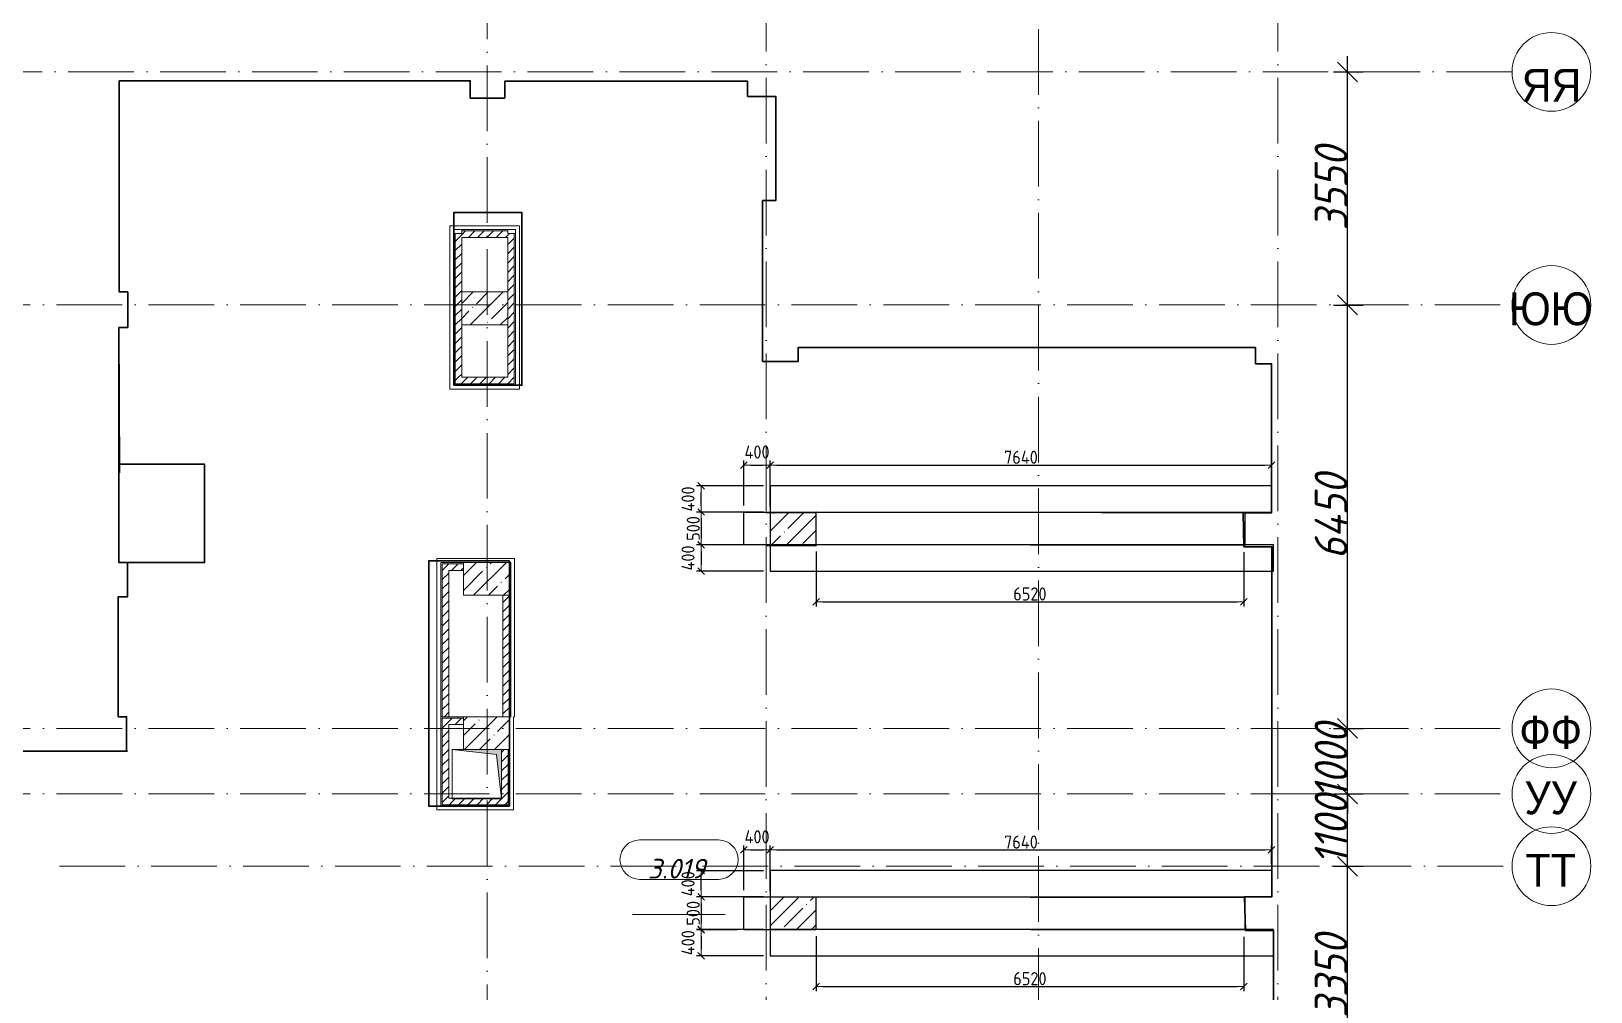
# Model space of a CAD drawing. Header units: millimetres. Extents: x -537608 to 253996, y -217170 to 186033.
# Drawn here: x 71916 to 95682, y 159615 to 174249 of the extents above; entities that cross this region are included whole.
import ezdxf

# ---------------------------------------------------------------- set-up
doc = ezdxf.new("R2010")
doc.units = ezdxf.units.MM
doc.linetypes.add('50_200_ШТРИХ_1Т_ш5_п1_п1_', pattern=[1400, 1000, -200, 0, -200])
for name, color, linetype, lineweight in [('A-ANNO-DIMS', 7, 'Continuous', 9), ('A-WALL', 7, 'Continuous', 5), ('A-WALL-FNSH-1', 7, 'Continuous', 5), ('I-WALL', 7, 'Continuous', 5), ('S-COLS', 7, 'Continuous', 9), ('S-COLS-1', 7, 'Continuous', 5), ('Размеры', 7, 'Continuous', 15)]:
    doc.layers.add(name, color=color, linetype=linetype, lineweight=lineweight)
for name, color, linetype, lineweight, true_color in [('A-AREA-IDEN-1', 7, 'Continuous', 9, 0xaaaaaa), ('I-WALL-15', 7, 'Continuous', 5, 0x787878), ('M-EQPM-1', 7, 'Continuous', 9, 0xaaaaaa), ('M-EQPM-2', 7, 'Continuous', 9, 0xe2e2e2), ('Оси-1', 7, 'Continuous', 20, 0xaaaaaa), ('Оси-2', 7, 'Continuous', 9, 0xaaaaaa), ('Оси-3', 7, '50_200_ШТРИХ_1Т_ш5_п1_п1_', 9, 0xaaaaaa)]:
    doc.layers.add(name, color=color, linetype=linetype, lineweight=lineweight, true_color=true_color)
doc.styles.add('Arial', font='arial.ttf', dxfattribs={"width": 0.9, "height": 500})
doc.styles.add('ISOCPEUR_I', font='isocpeui.ttf', dxfattribs={"height": 300})
doc.styles.add('ISOCPEUR_I_1', font='isocpeui.ttf', dxfattribs={"width": 0.9, "height": 500})
doc.styles.add('СПДС', font='isocpeur.ttf', dxfattribs={"width": 0.9})
doc.dimstyles.new('ISO-2_5_0_9К_БОЛЬШОЙ', dxfattribs={"dimscale": 304.8, "dimtxt": 497.990588, "dimasz": 0.984252, "dimexe": 0.787402, "dimexo": 0, "dimgap": 0, "dimtad": 1, "dimdec": 0, "dimzin": 0, "dimdsep": 46, "dimtxsty": 'ISOCPEUR_I_1', "dimblk1": 'OBLIQUE', "dimblk2": 'OBLIQUE', "dimsah": 1, "dimcen": 0.09, "dimdle": 0.787402, "dimazin": 0, "dimtfac": 1, "dimtdec": 4, "dimtix": 1, "dimtmove": 0, "dimatfit": 3, "dimfxl": 1, "dimtvp": 1, "dimtolj": 1, "dimtzin": 0, "dimarcsym": 2})
doc.dimstyles.new('Размера А3', dxfattribs={"dimtxt": 200, "dimasz": 100, "dimexe": 70, "dimexo": 100, "dimgap": 20, "dimtad": 1, "dimdec": 0, "dimrnd": 10, "dimzin": 0, "dimdsep": 46, "dimtxsty": 'СПДС', "dimblk": 'ARROWHEAD_6', "dimcen": 1, "dimclrd": 256, "dimclre": 256, "dimclrt": 256, "dimazin": 0, "dimtfac": 1, "dimtdec": 0, "dimtmove": 2, "dimatfit": 3, "dimfxl": 1, "dimtolj": 1, "dimtzin": 0, "dimarcsym": 0})
pattern_1 = [(0, (-10346.96, 87974.26), (406.4, 101.6), [6.706, -298.094, 6.706, -298.094, -1625.6]), (0, (-10346.96, 87974.26), (406.4, 101.6), [-609.6, 6.706, -602.894, 6.706, -298.094, -711.2]), (0, (-10346.96, 87974.26), (406.4, 101.6), [-1524, 6.706, -196.494, 6.706, -501.294]), (120, (-10194.56, 88025.06), (-291.18818, 301.15272), [6.706, -298.094, 6.706, -298.094, -1625.6]), (120, (-10194.56, 88025.06), (-291.18818, 301.15272), [-609.6, 6.706, -602.894, 6.706, -298.094, -711.2]), (120, (-10194.56, 88025.06), (-291.18818, 301.15272), [-1524, 6.706, -196.494, 6.706, -501.294]), (240, (-10143.76, 88228.26), (-115.21182, -402.75272), [6.706, -298.094, 6.706, -298.094, -1625.6]), (240, (-10143.76, 88228.26), (-115.21182, -402.75272), [-609.6, 6.706, -602.894, 6.706, -298.094, -711.2]), (240, (-10143.76, 88228.26), (-115.21182, -402.75272), [-1524, 6.706, -196.494, 6.706, -501.294])]
pattern_2 = [(45, (-10346.96, 87974.26), (-70.71068, 70.71068), [])]
pattern_3 = [(0, (-10372.8, 88095.26), (406.4, 101.6), [6.706, -298.094, 6.706, -298.094, -1625.6]), (0, (-10372.8, 88095.26), (406.4, 101.6), [-609.6, 6.706, -602.894, 6.706, -298.094, -711.2]), (0, (-10372.8, 88095.26), (406.4, 101.6), [-1524, 6.706, -196.494, 6.706, -501.294]), (120, (-10220.4, 88146.06), (-291.18818, 301.15272), [6.706, -298.094, 6.706, -298.094, -1625.6]), (120, (-10220.4, 88146.06), (-291.18818, 301.15272), [-609.6, 6.706, -602.894, 6.706, -298.094, -711.2]), (120, (-10220.4, 88146.06), (-291.18818, 301.15272), [-1524, 6.706, -196.494, 6.706, -501.294]), (240, (-10169.6, 88349.26), (-115.21182, -402.75272), [6.706, -298.094, 6.706, -298.094, -1625.6]), (240, (-10169.6, 88349.26), (-115.21182, -402.75272), [-609.6, 6.706, -602.894, 6.706, -298.094, -711.2]), (240, (-10169.6, 88349.26), (-115.21182, -402.75272), [-1524, 6.706, -196.494, 6.706, -501.294])]
pattern_4 = [(45, (-10372.8, 88095.26), (-70.71068, 70.71068), [])]

# ---------------------------------------------------------------- blocks, each defined once
blk = doc.blocks.new('BSC_Колонна _Прямоугольная - 500х700-V242-АИ_План этажа_Стены_3')
at = {"layer": 'S-COLS-1'}
h = blk.add_hatch(dxfattribs=at)
h.set_pattern_fill('FP_170', color=256, style=0, pattern_type=2)
h.set_pattern_definition([(315, (-73481.04, 93900), (228.0985, 228.0985), []), (315, (-73481.04, 93671.9), (228.0985, 228.0985), [403.225, -80.645, 6.706, -73.939])])
h.paths.add_polyline_path([(-250, 350), (-250, -350), (250, -350), (250, 350), (86, 350)])
for p, q in [((250, 350), (-250, 350)), ((-250, 350), (-250, -350)), ((250, -350), (250, 350)), ((-250, -350), (250, -350))]:
    blk.add_line(p, q, dxfattribs=at)
blk = doc.blocks.new('BSC_Колонна _Прямоугольная - 500х700-V245-АИ_План этажа_Стены_3')
at = {"layer": 'S-COLS-1'}
h = blk.add_hatch(dxfattribs=at)
h.set_pattern_fill('FP_173', color=256, style=0, pattern_type=2)
h.set_pattern_definition([(315, (-79331.04, 93900), (228.0985, 228.0985), []), (315, (-79331.04, 93671.9), (228.0985, 228.0985), [403.225, -80.645, 6.706, -73.939])])
h.paths.add_polyline_path([(-250, 350), (-250, -350), (250, -350), (250, 350), (-101, 350)])
for p, q in [((250, 350), (-250, 350)), ((-250, 350), (-250, -350)), ((250, -350), (250, 350)), ((-250, -350), (250, -350))]:
    blk.add_line(p, q, dxfattribs=at)
blk = doc.blocks.new('BSC_Колонна _Прямоугольная - 500х700-V304-АИ_План этажа_Стены_3')
at = {"layer": 'S-COLS-1'}
h = blk.add_hatch(dxfattribs=at)
h.set_pattern_fill('FP_210', color=256, style=0, pattern_type=2)
h.set_pattern_definition([(315, (-75580.7, 89200), (228.0985, 228.0985), []), (315, (-75580.7, 88971.9), (228.0985, 228.0985), [403.225, -80.645, 6.706, -73.939])])
h.paths.add_polyline_path([(-250, 350), (-250, -350), (250, -350), (250, 350), (110, 350)])
for p, q in [((250, 350), (-250, 350)), ((250, -350), (250, 350)), ((-250, -230), (-250, -350)), ((-250, -350), (250, -350))]:
    blk.add_line(p, q, dxfattribs=at)
blk = doc.blocks.new('BSC_Колонна _Прямоугольная - 500х700-V305-АИ_План этажа_Стены_3')
at = {"layer": 'S-COLS-1'}
h = blk.add_hatch(dxfattribs=at)
h.set_pattern_fill('FP_211', color=256, style=0, pattern_type=2)
h.set_pattern_definition([(315, (-77930.7, 89200), (228.0985, 228.0985), []), (315, (-77930.7, 88971.9), (228.0985, 228.0985), [403.225, -80.645, 6.706, -73.939])])
h.paths.add_polyline_path([(-250, 350), (-250, -350), (250, -350), (250, 350)])
for p, q in [((250, 350), (-250, 350)), ((-250, 350), (-250, -350)), ((250, -350), (250, 350)), ((-250, -350), (250, -350))]:
    blk.add_line(p, q, dxfattribs=at)
blk = doc.blocks.new('Канал вертикальный прямоугольный - Шахта - значок проема-24087406-АИ_План этажа_Стены_3')
at = {"layer": 'M-EQPM-2'}
blk.add_hatch(color=256, dxfattribs=at).paths.add_polyline_path([(375, 375), (-375, 375), (-375, -375), (-300, 300)])
at = {"layer": 'M-EQPM-1'}
for p, q in [((-375, -375), (-375, 375)), ((-375, 375), (375, 375)), ((-300, 300), (-375, -375)), ((-300, 300), (375, 375)), ((375, 375), (375, -375)), ((375, -375), (-375, -375))]:
    blk.add_line(p, q, dxfattribs=at)
blk = doc.blocks.new('AAR_СКБ_Марка_помещения_1_5 ммп - Номер _ Площадь-27962135-АИ_План этажа_Стены_3')
at = {"layer": 'A-AREA-IDEN-1'}
for p, q in [((-2.99, 3), (3.01, 3)), ((-2.99, 0), (3.01, 0)), ((-3.53, -2.69), (3.53, -2.69))]:
    blk.add_line(p, q, dxfattribs=at)
for centre, start, end in [((-2.99, 1.5), 90, 270), ((3.01, 1.5), 270, 90)]:
    blk.add_arc(centre, 1.5, start, end, dxfattribs=at)
blk = doc.blocks.new('Ось сетки - Круг_Ø6_00__ISO-2_5_0_9K_-17386508-АИ_План этажа_Стены_3')
at = {"layer": 'Оси-1'}
blk.add_circle((0, 0), 3, dxfattribs=at)
blk = doc.blocks.new('_Oblique')
at = {"color": 0, "linetype": 'ByBlock', "lineweight": -2}
blk.add_line((-0.5, -0.5), (0.5, 0.5), dxfattribs=at)
blk = doc.blocks.new('*D36')
at = {"layer": 'A-ANNO-DIMS', "color": 0, "lineweight": -2, "transparency": 16777216}
for p, q in [((45551, 104816), (45551, 108646)), ((45339, 108406), (45791, 108406)), ((45339, 105056), (45791, 105056))]:
    blk.add_line(p, q, dxfattribs=at)
at = {"layer": 'Defpoints', "color": 0, "transparency": 16777216}
for p in [(45339, 108406), (45551, 108406), (45339, 105056)]:
    blk.add_point(p, dxfattribs=at)
at = {"layer": 'A-ANNO-DIMS', "color": 0, "lineweight": -2, "transparency": 16777216, "xscale": 300, "yscale": 300, "zscale": 300}
for p, rotation in [((45551, 108406), 90), ((45551, 105056), 270)]:
    blk.add_blockref('_Oblique', p, dxfattribs=dict(at, rotation=rotation))
at = {"layer": 'A-ANNO-DIMS', "color": 0, "transparency": 16777216, "insert": (45301, 106731), "char_height": 500, "width": 1516.96, "attachment_point": 5, "rotation": 90, "style": 'ISOCPEUR_I_1'}
blk.add_mtext('\\A1;3350', dxfattribs=at)
blk = doc.blocks.new('*D37')
at = {"layer": 'A-ANNO-DIMS', "color": 0, "lineweight": -2, "transparency": 16777216}
for p, q in [((45551, 108166), (45551, 109746)), ((45339, 109506), (45791, 109506)), ((45339, 108406), (45791, 108406))]:
    blk.add_line(p, q, dxfattribs=at)
at = {"layer": 'Defpoints', "color": 0, "transparency": 16777216}
for p in [(45339, 109506), (45551, 109506), (45339, 108406)]:
    blk.add_point(p, dxfattribs=at)
at = {"layer": 'A-ANNO-DIMS', "color": 0, "lineweight": -2, "transparency": 16777216, "xscale": 300, "yscale": 300, "zscale": 300}
for p, rotation in [((45551, 109506), 90), ((45551, 108406), 270)]:
    blk.add_blockref('_Oblique', p, dxfattribs=dict(at, rotation=rotation))
at = {"layer": 'A-ANNO-DIMS', "color": 0, "transparency": 16777216, "insert": (45301, 108956), "char_height": 500, "width": 1287.11, "attachment_point": 5, "rotation": 90, "style": 'ISOCPEUR_I_1'}
blk.add_mtext('\\A1;1100', dxfattribs=at)
blk = doc.blocks.new('*D38')
at = {"layer": 'A-ANNO-DIMS', "color": 0, "lineweight": -2, "transparency": 16777216}
for p, q in [((45551, 110506), (45551, 110806)), ((45339, 110506), (45791, 110506)), ((45551, 109506), (45551, 110506)), ((45339, 109506), (45791, 109506)), ((45551, 109506), (45551, 109206))]:
    blk.add_line(p, q, dxfattribs=at)
at = {"layer": 'Defpoints', "color": 0, "transparency": 16777216}
for p in [(45339, 110506), (45551, 110506), (45339, 109506)]:
    blk.add_point(p, dxfattribs=at)
at = {"layer": 'A-ANNO-DIMS', "color": 0, "lineweight": -2, "transparency": 16777216, "xscale": 300, "yscale": 300, "zscale": 300}
for p, rotation in [((45551, 110506), 270), ((45551, 109506), 90)]:
    blk.add_blockref('_Oblique', p, dxfattribs=dict(at, rotation=rotation))
at = {"layer": 'A-ANNO-DIMS', "color": 0, "transparency": 16777216, "insert": (45301, 110006), "char_height": 500, "width": 1402.04, "attachment_point": 5, "rotation": 90, "style": 'ISOCPEUR_I_1'}
blk.add_mtext('\\A1;1000', dxfattribs=at)
blk = doc.blocks.new('*D39')
at = {"layer": 'A-ANNO-DIMS', "color": 0, "lineweight": -2, "transparency": 16777216}
for p, q in [((45551, 110266), (45551, 117195)), ((45339, 116955), (45791, 116955)), ((45339, 110506), (45791, 110506))]:
    blk.add_line(p, q, dxfattribs=at)
at = {"layer": 'Defpoints', "color": 0, "transparency": 16777216}
for p in [(45339, 116955), (45551, 116955), (45339, 110506)]:
    blk.add_point(p, dxfattribs=at)
at = {"layer": 'A-ANNO-DIMS', "color": 0, "lineweight": -2, "transparency": 16777216, "xscale": 300, "yscale": 300, "zscale": 300}
for p, rotation in [((45551, 116955), 90), ((45551, 110506), 270)]:
    blk.add_blockref('_Oblique', p, dxfattribs=dict(at, rotation=rotation))
at = {"layer": 'A-ANNO-DIMS', "color": 0, "transparency": 16777216, "insert": (45301, 113731), "char_height": 500, "width": 1562.92, "attachment_point": 5, "rotation": 90, "style": 'ISOCPEUR_I_1'}
blk.add_mtext('\\A1;6450', dxfattribs=at)
blk = doc.blocks.new('*D40')
at = {"layer": 'A-ANNO-DIMS', "color": 0, "lineweight": -2, "transparency": 16777216}
for p, q in [((45551, 116715), (45551, 120746)), ((45339, 120506), (45791, 120506)), ((45339, 116955), (45791, 116955))]:
    blk.add_line(p, q, dxfattribs=at)
at = {"layer": 'Defpoints', "color": 0, "transparency": 16777216}
for p in [(45339, 120506), (45551, 120506), (45339, 116955)]:
    blk.add_point(p, dxfattribs=at)
at = {"layer": 'A-ANNO-DIMS', "color": 0, "lineweight": -2, "transparency": 16777216, "xscale": 300, "yscale": 300, "zscale": 300}
for p, rotation in [((45551, 120506), 90), ((45551, 116955), 270)]:
    blk.add_blockref('_Oblique', p, dxfattribs=dict(at, rotation=rotation))
at = {"layer": 'A-ANNO-DIMS', "color": 0, "transparency": 16777216, "insert": (45301, 118731), "char_height": 500, "width": 1516.96, "attachment_point": 5, "rotation": 90, "style": 'ISOCPEUR_I_1'}
blk.add_mtext('\\A1;3550', dxfattribs=at)
blk = doc.blocks.new('ARROWHEAD_6')
at = {"color": 0, "linetype": 'Continuous'}
for p, q in [((0, 0), (-1, 0)), ((-0.5, -0.5), (0.5, 0.5))]:
    blk.add_line(p, q, dxfattribs=at)
blk = doc.blocks.new('*D54')
at = {"layer": 'Defpoints', "color": 0, "transparency": 16777216}
for p in [(82125, 167322), (83177, 167322), (83177, 166924)]:
    blk.add_point(p, dxfattribs=at)
at = {"layer": 'Размеры', "lineweight": -2, "transparency": 16777216}
for p, q in [((83077, 167322), (82055, 167322)), ((82125, 167024), (82125, 167222)), ((83077, 166924), (82055, 166924))]:
    blk.add_line(p, q, dxfattribs=at)
at = {"layer": 'Размеры', "lineweight": -2, "transparency": 16777216, "xscale": 100, "yscale": 100, "zscale": 100}
for p, rotation in [((82125, 167322), 90), ((82125, 166924), 270)]:
    blk.add_blockref('ARROWHEAD_6', p, dxfattribs=dict(at, rotation=rotation))
at = {"layer": 'Размеры', "transparency": 16777216, "insert": (81925, 167123), "char_height": 200, "attachment_point": 5, "rotation": 90, "style": 'СПДС'}
blk.add_mtext('\\A1;400', dxfattribs=at)
blk = doc.blocks.new('*D55')
at = {"layer": 'Defpoints', "color": 0, "transparency": 16777216}
for p in [(83177, 167638), (82777, 166924), (83177, 166910)]:
    blk.add_point(p, dxfattribs=at)
at = {"layer": 'Размеры', "lineweight": -2, "transparency": 16777216}
for p, q in [((82777, 167024), (82777, 167708)), ((82877, 167638), (83077, 167638)), ((83177, 167010), (83177, 167708))]:
    blk.add_line(p, q, dxfattribs=at)
at = {"layer": 'Размеры', "lineweight": -2, "transparency": 16777216, "xscale": 100, "yscale": 100, "zscale": 100, "rotation": 180}
blk.add_blockref('ARROWHEAD_6', (82777, 167638), dxfattribs=at)
at = {"layer": 'Размеры', "lineweight": -2, "transparency": 16777216, "xscale": 100, "yscale": 100, "zscale": 100}
blk.add_blockref('ARROWHEAD_6', (83177, 167638), dxfattribs=at)
at = {"layer": 'Размеры', "transparency": 16777216, "insert": (82977, 167838), "char_height": 200, "attachment_point": 5, "style": 'СПДС'}
blk.add_mtext('\\A1;400', dxfattribs=at)
blk = doc.blocks.new('*D56')
at = {"layer": 'Defpoints', "color": 0, "transparency": 16777216}
for p in [(83177, 166424), (82125, 166024), (83177, 166024)]:
    blk.add_point(p, dxfattribs=at)
at = {"layer": 'Размеры', "lineweight": -2, "transparency": 16777216}
for p, q in [((83077, 166424), (82055, 166424)), ((82125, 166324), (82125, 166124)), ((83077, 166024), (82055, 166024))]:
    blk.add_line(p, q, dxfattribs=at)
at = {"layer": 'Размеры', "lineweight": -2, "transparency": 16777216, "xscale": 100, "yscale": 100, "zscale": 100}
for p, rotation in [((82125, 166424), 90), ((82125, 166024), 270)]:
    blk.add_blockref('ARROWHEAD_6', p, dxfattribs=dict(at, rotation=rotation))
at = {"layer": 'Размеры', "transparency": 16777216, "insert": (81925, 166224), "char_height": 200, "attachment_point": 5, "rotation": 90, "style": 'СПДС'}
blk.add_mtext('\\A1;400', dxfattribs=at)
blk = doc.blocks.new('*D57')
at = {"layer": 'Defpoints', "color": 0, "transparency": 16777216}
for p in [(82777, 166924), (82125, 166422), (82777, 166422)]:
    blk.add_point(p, dxfattribs=at)
at = {"layer": 'Размеры', "lineweight": -2, "transparency": 16777216}
for p, q in [((82677, 166924), (82055, 166924)), ((82125, 166824), (82125, 166522)), ((82677, 166422), (82055, 166422))]:
    blk.add_line(p, q, dxfattribs=at)
at = {"layer": 'Размеры', "lineweight": -2, "transparency": 16777216, "xscale": 100, "yscale": 100, "zscale": 100}
for p, rotation in [((82125, 166924), 90), ((82125, 166422), 270)]:
    blk.add_blockref('ARROWHEAD_6', p, dxfattribs=dict(at, rotation=rotation))
at = {"layer": 'Размеры', "transparency": 16777216, "insert": (82005, 166673), "char_height": 200, "attachment_point": 5, "rotation": 90, "style": 'СПДС'}
blk.add_mtext('\\A1;500', dxfattribs=at)
blk = doc.blocks.new('*D58')
at = {"layer": 'Defpoints', "color": 0, "transparency": 16777216}
for p in [(90818, 167638), (83177, 167322), (90818, 167322)]:
    blk.add_point(p, dxfattribs=at)
at = {"layer": 'Размеры', "lineweight": -2, "transparency": 16777216}
for p, q in [((83177, 167422), (83177, 167708)), ((83277, 167638), (90718, 167638)), ((90818, 167422), (90818, 167708))]:
    blk.add_line(p, q, dxfattribs=at)
at = {"layer": 'Размеры', "lineweight": -2, "transparency": 16777216, "xscale": 100, "yscale": 100, "zscale": 100, "rotation": 180}
blk.add_blockref('ARROWHEAD_6', (83177, 167638), dxfattribs=at)
at = {"layer": 'Размеры', "lineweight": -2, "transparency": 16777216, "xscale": 100, "yscale": 100, "zscale": 100}
blk.add_blockref('ARROWHEAD_6', (90818, 167638), dxfattribs=at)
at = {"layer": 'Размеры', "transparency": 16777216, "insert": (86998, 167758), "char_height": 200, "attachment_point": 5, "style": 'СПДС'}
blk.add_mtext('\\A1;7640', dxfattribs=at)
blk = doc.blocks.new('*D59')
at = {"layer": 'Defpoints', "color": 0, "transparency": 16777216}
for p in [(83877, 166424), (90394, 166413), (90394, 165556)]:
    blk.add_point(p, dxfattribs=at)
at = {"layer": 'Размеры', "lineweight": -2, "transparency": 16777216}
for p, q in [((83877, 166324), (83877, 165486)), ((90394, 166313), (90394, 165486)), ((83977, 165556), (90294, 165556))]:
    blk.add_line(p, q, dxfattribs=at)
at = {"layer": 'Размеры', "lineweight": -2, "transparency": 16777216, "xscale": 100, "yscale": 100, "zscale": 100, "rotation": 180}
blk.add_blockref('ARROWHEAD_6', (83877, 165556), dxfattribs=at)
at = {"layer": 'Размеры', "lineweight": -2, "transparency": 16777216, "xscale": 100, "yscale": 100, "zscale": 100}
blk.add_blockref('ARROWHEAD_6', (90394, 165556), dxfattribs=at)
at = {"layer": 'Размеры', "transparency": 16777216, "insert": (87135, 165676), "char_height": 200, "attachment_point": 5, "style": 'СПДС'}
blk.add_mtext('\\A1;6520', dxfattribs=at)
blk = doc.blocks.new('*D60')
at = {"layer": 'Defpoints', "color": 0, "transparency": 16777216}
for p in [(82125, 161460), (83177, 161460), (83177, 161062)]:
    blk.add_point(p, dxfattribs=at)
at = {"layer": 'Размеры', "lineweight": -2, "transparency": 16777216}
for p, q in [((83077, 161460), (82055, 161460)), ((82125, 161162), (82125, 161360)), ((83077, 161062), (82055, 161062))]:
    blk.add_line(p, q, dxfattribs=at)
at = {"layer": 'Размеры', "lineweight": -2, "transparency": 16777216, "xscale": 100, "yscale": 100, "zscale": 100}
for p, rotation in [((82125, 161460), 90), ((82125, 161062), 270)]:
    blk.add_blockref('ARROWHEAD_6', p, dxfattribs=dict(at, rotation=rotation))
at = {"layer": 'Размеры', "transparency": 16777216, "insert": (81925, 161261), "char_height": 200, "attachment_point": 5, "rotation": 90, "style": 'СПДС'}
blk.add_mtext('\\A1;400', dxfattribs=at)
blk = doc.blocks.new('*D61')
at = {"layer": 'Defpoints', "color": 0, "transparency": 16777216}
for p in [(83177, 161776), (82777, 161062), (83177, 161049)]:
    blk.add_point(p, dxfattribs=at)
at = {"layer": 'Размеры', "lineweight": -2, "transparency": 16777216}
for p, q in [((82777, 161162), (82777, 161846)), ((82877, 161776), (83077, 161776)), ((83177, 161149), (83177, 161846))]:
    blk.add_line(p, q, dxfattribs=at)
at = {"layer": 'Размеры', "lineweight": -2, "transparency": 16777216, "xscale": 100, "yscale": 100, "zscale": 100, "rotation": 180}
blk.add_blockref('ARROWHEAD_6', (82777, 161776), dxfattribs=at)
at = {"layer": 'Размеры', "lineweight": -2, "transparency": 16777216, "xscale": 100, "yscale": 100, "zscale": 100}
blk.add_blockref('ARROWHEAD_6', (83177, 161776), dxfattribs=at)
at = {"layer": 'Размеры', "transparency": 16777216, "insert": (82977, 161976), "char_height": 200, "attachment_point": 5, "style": 'СПДС'}
blk.add_mtext('\\A1;400', dxfattribs=at)
blk = doc.blocks.new('*D62')
at = {"layer": 'Defpoints', "color": 0, "transparency": 16777216}
for p in [(83177, 160563), (82125, 160163), (83177, 160163)]:
    blk.add_point(p, dxfattribs=at)
at = {"layer": 'Размеры', "lineweight": -2, "transparency": 16777216}
for p, q in [((83077, 160563), (82055, 160563)), ((82125, 160463), (82125, 160263)), ((83077, 160163), (82055, 160163))]:
    blk.add_line(p, q, dxfattribs=at)
at = {"layer": 'Размеры', "lineweight": -2, "transparency": 16777216, "xscale": 100, "yscale": 100, "zscale": 100}
for p, rotation in [((82125, 160563), 90), ((82125, 160163), 270)]:
    blk.add_blockref('ARROWHEAD_6', p, dxfattribs=dict(at, rotation=rotation))
at = {"layer": 'Размеры', "transparency": 16777216, "insert": (81925, 160363), "char_height": 200, "attachment_point": 5, "rotation": 90, "style": 'СПДС'}
blk.add_mtext('\\A1;400', dxfattribs=at)
blk = doc.blocks.new('*D63')
at = {"layer": 'Defpoints', "color": 0, "transparency": 16777216}
for p in [(82777, 161062), (82125, 160560), (82777, 160560)]:
    blk.add_point(p, dxfattribs=at)
at = {"layer": 'Размеры', "lineweight": -2, "transparency": 16777216}
for p, q in [((82677, 161062), (82055, 161062)), ((82125, 160962), (82125, 160660)), ((82677, 160560), (82055, 160560))]:
    blk.add_line(p, q, dxfattribs=at)
at = {"layer": 'Размеры', "lineweight": -2, "transparency": 16777216, "xscale": 100, "yscale": 100, "zscale": 100}
for p, rotation in [((82125, 161062), 90), ((82125, 160560), 270)]:
    blk.add_blockref('ARROWHEAD_6', p, dxfattribs=dict(at, rotation=rotation))
at = {"layer": 'Размеры', "transparency": 16777216, "insert": (82005, 160811), "char_height": 200, "attachment_point": 5, "rotation": 90, "style": 'СПДС'}
blk.add_mtext('\\A1;500', dxfattribs=at)
blk = doc.blocks.new('*D64')
at = {"layer": 'Defpoints', "color": 0, "transparency": 16777216}
for p in [(90818, 161776), (83177, 161460), (90818, 161460)]:
    blk.add_point(p, dxfattribs=at)
at = {"layer": 'Размеры', "lineweight": -2, "transparency": 16777216}
for p, q in [((83177, 161560), (83177, 161846)), ((83277, 161776), (90718, 161776)), ((90818, 161560), (90818, 161846))]:
    blk.add_line(p, q, dxfattribs=at)
at = {"layer": 'Размеры', "lineweight": -2, "transparency": 16777216, "xscale": 100, "yscale": 100, "zscale": 100, "rotation": 180}
blk.add_blockref('ARROWHEAD_6', (83177, 161776), dxfattribs=at)
at = {"layer": 'Размеры', "lineweight": -2, "transparency": 16777216, "xscale": 100, "yscale": 100, "zscale": 100}
blk.add_blockref('ARROWHEAD_6', (90818, 161776), dxfattribs=at)
at = {"layer": 'Размеры', "transparency": 16777216, "insert": (86998, 161896), "char_height": 200, "attachment_point": 5, "style": 'СПДС'}
blk.add_mtext('\\A1;7640', dxfattribs=at)
blk = doc.blocks.new('*D65')
at = {"layer": 'Defpoints', "color": 0, "transparency": 16777216}
for p in [(83877, 160563), (90394, 160552), (90394, 159695)]:
    blk.add_point(p, dxfattribs=at)
at = {"layer": 'Размеры', "lineweight": -2, "transparency": 16777216}
for p, q in [((83877, 160463), (83877, 159625)), ((90394, 160452), (90394, 159625)), ((83977, 159695), (90294, 159695))]:
    blk.add_line(p, q, dxfattribs=at)
at = {"layer": 'Размеры', "lineweight": -2, "transparency": 16777216, "xscale": 100, "yscale": 100, "zscale": 100, "rotation": 180}
blk.add_blockref('ARROWHEAD_6', (83877, 159695), dxfattribs=at)
at = {"layer": 'Размеры', "lineweight": -2, "transparency": 16777216, "xscale": 100, "yscale": 100, "zscale": 100}
blk.add_blockref('ARROWHEAD_6', (90394, 159695), dxfattribs=at)
at = {"layer": 'Размеры', "transparency": 16777216, "insert": (87135, 159815), "char_height": 200, "attachment_point": 5, "style": 'СПДС'}
blk.add_mtext('\\A1;6520', dxfattribs=at)
blk = doc.blocks.new('osi')
at = {"layer": 'Оси-3'}
for p, q in [((32440.8, 126205.7), (32440.8, 83013.9)), ((36690.8, 83013.9), (36690.8, 126205.7)), ((40840.8, 82355.8), (40840.8, 126205.7)), ((44490.8, 83013.9), (44490.8, 126205.7)), ((48058.7, 120505.8), (6276.8, 120505.8)), ((6276.8, 116955.5), (48058.7, 116955.5)), ((6276.8, 110505.8), (48058.7, 110505.8)), ((6276.8, 109505.8), (48058.7, 109505.8)), ((25922, 108405.8), (48058.7, 108405.8))]:
    blk.add_line(p, q, dxfattribs=at)
at = {"layer": 'Оси-1', "xscale": 199.9999999999999, "yscale": 199.9999999999999, "zscale": 199.9999999999999}
for p, rotation in [((48658.7, 120505.8), 89.9999999999998), ((48658.7, 116955.5), 269.9999999999995), ((48658.7, 110505.8), 269.9999999999995), ((48658.7, 109505.8), 269.9999999999995), ((48658.7, 108405.8), 269.9999999999995)]:
    blk.add_blockref('Ось сетки - Круг_Ø6_00__ISO-2_5_0_9K_-17386508-АИ_План этажа_Стены_3', p, dxfattribs=dict(at, rotation=rotation))
at = {"layer": 'Оси-2', "char_height": 500, "attachment_point": 5, "line_spacing_factor": 0.936439, "style": 'Arial'}
for s, insert, width in [('\\pxqc,t4.572,9.144,13.716,18.288,22.86,27.432,32.004,36.576,41.148,45.72,50.292,54.864,59.436,64.008,68.58,73.152,77.724,82.296,86.868,91.44,96.012,100.584,105.156,109.728,114.3,118.872,123.444,128.016,132.588,137.16,141.732,146.304;{ЯЯ}', (48658.5, 120302.9), 916.2), ('\\pxqc,t4.572,9.144,13.716,18.288,22.86,27.432,32.004,36.576,41.148,45.72,50.292,54.864,59.436,64.008,68.58,73.152,77.724,82.296,86.868,91.44,96.012,100.584,105.156,109.728,114.3,118.872,123.444,128.016,132.588,137.16,141.732,146.304;{ЮЮ}', (48648.2, 116893.7), 1297.8), ('\\pxqc,t4.572,9.144,13.716,18.288,22.86,27.432,32.004,36.576,41.148,45.72,50.292,54.864,59.436,64.008,68.58,73.152,77.724,82.296,86.868,91.44,96.012,100.584,105.156,109.728,114.3,118.872,123.444,128.016,132.588,137.16,141.732,146.304;{ФФ}', (48647.3, 110444), 964.8), ('\\pxqc,t4.572,9.144,13.716,18.288,22.86,27.432,32.004,36.576,41.148,45.72,50.292,54.864,59.436,64.008,68.58,73.152,77.724,82.296,86.868,91.44,96.012,100.584,105.156,109.728,114.3,118.872,123.444,128.016,132.588,137.16,141.732,146.304;{УУ}', (48647.3, 109444), 822.6), ('\\pxqc,t4.572,9.144,13.716,18.288,22.86,27.432,32.004,36.576,41.148,45.72,50.292,54.864,59.436,64.008,68.58,73.152,77.724,82.296,86.868,91.44,96.012,100.584,105.156,109.728,114.3,118.872,123.444,128.016,132.588,137.16,141.732,146.304;{ТТ}', (48648.2, 108344), 797.4)]:
    blk.add_mtext(s, dxfattribs=dict(at, insert=insert, width=width))
at = {"layer": 'A-ANNO-DIMS'}
for base, p1, p2, override, picture, middle in [((45551.2, 120505.8), (45339.1, 116955.5), (45339.1, 120505.8), {"dimpost": '<>', "dimfxl": 3550.347485}, '*D40', (45301.2, 118730.6)), ((45551.2, 116955.5), (45339.1, 110505.8), (45339.1, 116955.5), {"dimpost": '<>', "dimfxl": 6449.652515}, '*D39', (45301.2, 113730.6)), ((45551.2, 110505.8), (45339.1, 109505.8), (45339.1, 110505.8), {"dimpost": '<>', "dimfxl": 1000}, '*D38', (45301.2, 110005.8)), ((45551.2, 109505.8), (45339.1, 108405.8), (45339.1, 109505.8), {"dimpost": '<>', "dimfxl": 1100}, '*D37', (45301.2, 108955.8)), ((45551.2, 108405.8), (45339.1, 105055.8), (45339.1, 108405.8), {"dimpost": '<>', "dimfxl": 3350}, '*D36', (45301.2, 106730.8))]:
    dim = blk.add_linear_dim(base=base, p1=p1, p2=p2, angle=90, dimstyle='ISO-2_5_0_9К_БОЛЬШОЙ', override=override, dxfattribs=at)
    dim.commit()
    dim.dimension.update_dxf_attribs({"geometry": picture, "text_midpoint": middle})

msp = doc.modelspace()

# ---------------------------------------------------------------- hatches: boundary and pattern name
at = {"layer": 'I-WALL'}
h = msp.add_hatch(dxfattribs=at)
h.set_pattern_fill('FP_5', color=256, style=0, pattern_type=2)
h.set_pattern_definition(pattern_4)
h.paths.add_polyline_path([(78377.2048, 168975.9537), (78477.2048, 168975.9537), (78477.2048, 171165.9537), (78377.2048, 171165.9537), (78377.2048, 169449.2544)])
h = msp.add_hatch(dxfattribs=at)
h.set_pattern_fill('FP_5', color=256, style=0, pattern_type=2)
h.set_pattern_definition(pattern_4)
h.paths.add_polyline_path([(78477.2048, 171105.9537), (79177.2048, 171105.9537), (79177.2048, 171205.9537), (78477.2048, 171205.9537), (78477.2048, 171165.9537)])
h = msp.add_hatch(dxfattribs=at)
h.set_pattern_fill('FP_5', color=256, style=0, pattern_type=2)
h.set_pattern_definition(pattern_4)
h.paths.add_polyline_path([(79177.2048, 168875.9537), (79277.2048, 168875.9537), (79277.2048, 171165.9537), (79177.2048, 171165.9537), (79177.2048, 168975.9537)])
h = msp.add_hatch(dxfattribs=at)
h.set_pattern_fill('FP_5', color=256, style=0, pattern_type=2)
h.set_pattern_definition(pattern_4)
h.paths.add_polyline_path([(79177.2048, 168875.9537), (79177.2048, 168975.9537), (78377.2048, 168975.9537), (78377.2048, 168875.9537)])
h = msp.add_hatch(dxfattribs=at)
h.set_pattern_fill('FP_5', color=256, style=0, pattern_type=2)
h.set_pattern_definition(pattern_2)
h.paths.add_polyline_path([(78179.2048, 163804.9537), (78279.2048, 163804.9537), (78279.2048, 166134.9537), (78179.2048, 166134.9537), (78179.2048, 165080.8806)])
h = msp.add_hatch(dxfattribs=at)
h.set_pattern_fill('FP_5', color=256, style=0, pattern_type=2)
h.set_pattern_definition(pattern_2)
h.paths.add_polyline_path([(78503.0374, 166034.9537), (78503.0374, 166134.9537), (78279.2048, 166134.9537), (78279.2048, 166034.9537)])
h = msp.add_hatch(dxfattribs=at)
h.set_pattern_fill('FP_5', color=256, style=0, pattern_type=2)
h.set_pattern_definition(pattern_2)
h.paths.add_polyline_path([(79203.0374, 163804.9537), (79203.0374, 165654.9537), (79103.0374, 165654.9537), (79103.0374, 163804.9537)])
h = msp.add_hatch(dxfattribs=at)
h.set_pattern_fill('FP_5', color=256, style=0, pattern_type=2)
h.set_pattern_definition(pattern_2)
h.paths.add_polyline_path([(78503.0374, 163684.9537), (78503.0374, 163784.9537), (78179.2048, 163784.9537), (78179.2048, 163684.9537), (78279.2048, 163684.9537)])
h = msp.add_hatch(dxfattribs=at)
h.set_pattern_fill('FP_5', color=256, style=0, pattern_type=2)
h.set_pattern_definition(pattern_2)
h.paths.add_polyline_path([(78179.2048, 162465.3012), (78279.2048, 162465.3012), (78279.2048, 163684.9537), (78179.2048, 163684.9537), (78179.2048, 163665.0893)])
h = msp.add_hatch(dxfattribs=at)
h.set_pattern_fill('FP_5', color=256, style=0, pattern_type=2)
h.set_pattern_definition(pattern_2)
h.paths.add_polyline_path([(79183.0374, 162565.3012), (79183.0374, 163304.9537), (79083.0374, 163304.9537), (79083.0374, 162565.3012)])
h = msp.add_hatch(dxfattribs=at)
h.set_pattern_fill('FP_5', color=256, style=0, pattern_type=2)
h.set_pattern_definition(pattern_2)
h.paths.add_polyline_path([(79008.0374, 162465.3012), (79183.0374, 162465.3012), (79183.0374, 162565.3012), (79083.0374, 162565.3012), (79081.8877, 162565.3012), (78279.2048, 162565.3012), (78279.2048, 162465.3012)])
at = {"layer": 'I-WALL-15'}
h = msp.add_hatch(dxfattribs=at)
h.set_pattern_fill('FP_3', color=256, style=0, pattern_type=2)
h.set_pattern_definition(pattern_3)
h.paths.add_polyline_path([(78377.2048, 168875.9537), (78377.2048, 171165.9537), (78357.2048, 171165.9537), (78357.2048, 168875.9537)])
h = msp.add_hatch(dxfattribs=at)
h.set_pattern_fill('FP_3', color=256, style=0, pattern_type=2)
h.set_pattern_definition(pattern_3)
h.paths.add_polyline_path([(79177.2048, 171205.9537), (79177.2048, 171225.9537), (78477.2048, 171225.9537), (78477.2048, 171205.9537)])
h = msp.add_hatch(dxfattribs=at)
h.set_pattern_fill('FP_3', color=256, style=0, pattern_type=2)
h.set_pattern_definition(pattern_3)
h.paths.add_polyline_path([(79297.2048, 168855.9537), (79297.2048, 171165.9537), (79277.2048, 171165.9537), (79277.2048, 168855.9537)])
h = msp.add_hatch(dxfattribs=at)
h.set_pattern_fill('FP_3', color=256, style=0, pattern_type=2)
h.set_pattern_definition(pattern_3)
h.paths.add_polyline_path([(78357.2048, 168855.9537), (79277.2048, 168855.9537), (79277.2048, 168875.9537), (78357.2048, 168875.9537)])
h = msp.add_hatch(dxfattribs=at)
h.set_pattern_fill('FP_3', color=256, style=0, pattern_type=2)
h.set_pattern_definition(pattern_1)
h.paths.add_polyline_path([(78179.2048, 163804.9537), (78179.2048, 166154.9537), (78159.2048, 166154.9537), (78159.2048, 163804.9537)])
h = msp.add_hatch(dxfattribs=at)
h.set_pattern_fill('FP_3', color=256, style=0, pattern_type=2)
h.set_pattern_definition(pattern_1)
h.paths.add_polyline_path([(78179.2048, 166134.9537), (78503.0374, 166134.9537), (78503.0374, 166154.9537), (78179.2048, 166154.9537)])
h = msp.add_hatch(dxfattribs=at)
h.set_pattern_fill('FP_3', color=256, style=0, pattern_type=2)
h.set_pattern_definition(pattern_1)
h.paths.add_polyline_path([(79223.0374, 163804.9537), (79223.0374, 166094.9537), (79203.0374, 166094.9537), (79203.0374, 163804.9537)])
h = msp.add_hatch(dxfattribs=at)
h.set_pattern_fill('FP_3', color=256, style=0, pattern_type=2)
h.set_pattern_definition(pattern_1)
h.paths.add_polyline_path([(78503.0374, 163784.9537), (78503.0374, 163804.9537), (78159.2048, 163804.9537), (78159.2048, 163784.9537), (78179.2048, 163784.9537)])
h = msp.add_hatch(dxfattribs=at)
h.set_pattern_fill('FP_3', color=256, style=0, pattern_type=2)
h.set_pattern_definition(pattern_1)
h.paths.add_polyline_path([(78179.2048, 162445.3012), (78179.2048, 163784.9537), (78159.2048, 163784.9537), (78159.2048, 162445.3012)])
h = msp.add_hatch(dxfattribs=at)
h.set_pattern_fill('FP_3', color=256, style=0, pattern_type=2)
h.set_pattern_definition(pattern_1)
h.paths.add_polyline_path([(79183.0374, 162465.3012), (79203.0374, 162465.3012), (79203.0374, 163304.9537), (79183.0374, 163304.9537), (79183.0374, 162565.3012)])
h = msp.add_hatch(dxfattribs=at)
h.set_pattern_fill('FP_3', color=256, style=0, pattern_type=2)
h.set_pattern_definition(pattern_1)
h.paths.add_polyline_path([(78179.2048, 162445.3012), (79203.0374, 162445.3012), (79203.0374, 162465.3012), (78179.2048, 162465.3012)])
at = {"layer": 'S-COLS-1'}
h = msp.add_hatch(dxfattribs=at)
h.set_pattern_fill('FP_1', color=256, style=0, pattern_type=2)
h.set_pattern_definition([(45, (-10372.8, 88095.26), (-228.0985, 228.0985), []), (45, (-10144.7, 88095.26), (-228.0985, 228.0985), [403.225, -80.645, 6.706, -73.939])])
h.paths.add_polyline_path([(79177.2048, 169775.9537), (79177.2048, 170275.9537), (78477.2048, 170275.9537), (78477.2048, 169775.9537)])

# ---------------------------------------------------------------- linework, layer by layer
at = {"lineweight": 30}
for points in [[(83061.4435, 169218.9537), (83061.4435, 171668.9537), (83081.4435, 171668.9537), (83261.4435, 171668.9537), (83261.4435, 173255.9537), (83061.4435, 173255.9537), (82831.4435, 173255.9537), (82831.4435, 173485.9537), (79131.4435, 173485.9537), (79131.4435, 173229.9537), (78607.4435, 173229.9537), (78607.4435, 173492.9537), (73257.4435, 173492.9537)], [(73257.4435, 173492.9537), (73257.4435, 170275.9537), (73387.4435, 170275.9537), (73387.4435, 169735.9537)], [(73387.4435, 169735.9537), (73252.4435, 169735.9537), (73252.4435, 166154.9537), (73253.4435, 166154.9537)], [(73252.4435, 169735.9537), (73259.7284, 167522.9657), (73257.4871, 167652.9464), (74557.4871, 167652.9464), (74557.4871, 166154.9537), (73382.4435, 166154.9537)], [(90573.4435, 169428.9537), (83601.4435, 169428.9537), (83601.4435, 169218.9537), (83061.4435, 169218.9537), (83061.4435, 169218.9537)], [(90573.4435, 169428.9537), (90573.4435, 169183.9537), (90818.4435, 169183.9537), (90818.4435, 166913.0221), (90383.4435, 166913.0221), (90394.0501, 166394.2912), (90824.0501, 166394.2912), (90824.0501, 161063.0221), (90404.0501, 161063.0221), (90418.1922, 160549.0221), (90846.1922, 160549.0221), (90846.1922, 157713.0221), (90386.1922, 157713.0221), (90386.1922, 157213.0221), (90851.1922, 157213.0221), (90851.1922, 151983.0221), (90396.1922, 151983.0221), (90396.1922, 151494.0221), (90852.1922, 151494.0221), (90852.1922, 148963.0221), (90397.1922, 148963.0221), (90397.1922, 148463.0221), (90854.0501, 148463.0221), (90858.6207, 143904.0221)], [(73252.4435, 166154.9537), (73382.4435, 166154.9537), (73382.4435, 165629.9537), (73369.4435, 165629.9537), (73239.4435, 165629.9537), (73239.4435, 163803.9537), (73369.4435, 163803.9537), (73369.4435, 163278.9537), (73239.4435, 163278.9537)], [(73382.4435, 163278.9537), (67408.4435, 163278.9537), (67408.4435, 158357.9537), (67950.4435, 158357.9537), (67950.4435, 157800.9537), (67408.4435, 157800.9537), (67408.4435, 155168.9537)]]:
    msp.add_lwpolyline(points, dxfattribs=at)
for points in [[(78357.2048, 168855.9537), (79393.2048, 168855.9537), (79393.2048, 171487.9537), (78357.2048, 171487.9537)], [(79203.0374, 162445.3012), (77973.0374, 162445.3012), (77973.0374, 166179.3012), (79203.0374, 166179.3012)]]:
    msp.add_lwpolyline(points, close=True, dxfattribs=at)
at = {"color": 5}
for points in [[(83177.2048, 166921.7662), (90824.0501, 166921.7662), (90824.0501, 167321.7662), (83177.2048, 167321.7662)], [(83177.2048, 166421.7662), (82777.2048, 166421.7662), (82777.2048, 166923.7408), (83177.2048, 166923.7408)], [(83877.2048, 166924.38), (90411.241, 166913.0221), (90411.241, 166413.0221), (83877.2048, 166424.38)], [(83177.2048, 166024.38), (90846.1922, 166024.38), (90846.1922, 166424.38), (83177.2048, 166424.38)], [(83177.2048, 161060.4082), (90824.0501, 161060.4082), (90824.0501, 161460.4082), (83177.2048, 161460.4082)], [(83177.2048, 160560.4082), (82777.2048, 160560.4082), (82777.2048, 161062.3828), (83177.2048, 161062.3828)], [(83877.2048, 161063.0221), (90411.241, 161051.6641), (90411.241, 160551.6641), (83877.2048, 160563.0221)], [(83177.2048, 160163.0221), (90846.1922, 160163.0221), (90846.1922, 160563.0221), (83177.2048, 160563.0221)]]:
    msp.add_lwpolyline(points, close=True, dxfattribs=at)
at = {"layer": 'A-WALL'}
for p, q in [((78297.2048, 171285.9537), (78297.2048, 168795.9537)), ((79357.2048, 171285.9537), (78297.2048, 171285.9537)), ((78357.2048, 168855.9537), (78357.2048, 171225.9537)), ((78357.2048, 171225.9537), (79297.2048, 171225.9537)), ((78377.2048, 168875.9537), (78377.2048, 171165.9537)), ((79177.2048, 171205.9537), (78477.2048, 171205.9537)), ((79277.2048, 171165.9537), (79277.2048, 168875.9537)), ((79297.2048, 171225.9537), (79297.2048, 168855.9537)), ((79357.2048, 168795.9537), (79357.2048, 171285.9537)), ((78297.2048, 168795.9537), (79357.2048, 168795.9537)), ((79277.2048, 168875.9537), (78377.2048, 168875.9537)), ((78099.2048, 166214.9537), (78099.2048, 162385.3012)), ((79283.0374, 166214.9537), (78099.2048, 166214.9537)), ((78179.2048, 166134.9537), (78503.0374, 166134.9537)), ((78179.2048, 163804.9537), (78179.2048, 166134.9537)), ((79203.0374, 166154.9537), (79223.0374, 166154.9537)), ((79223.0374, 166154.9537), (79223.0374, 163804.9537)), ((79283.0374, 163804.9537), (79283.0374, 166214.9537)), ((79203.0374, 165654.9537), (79203.0374, 163804.9537)), ((78179.2048, 163784.9537), (78503.0374, 163784.9537)), ((78179.2048, 162465.3012), (78179.2048, 163784.9537)), ((79263.0374, 162385.3012), (79263.0374, 163804.9537)), ((79263.0374, 163804.9537), (79283.0374, 163804.9537)), ((79183.0374, 162465.3012), (79183.0374, 163304.9537)), ((79203.0374, 163304.9537), (79203.0374, 162445.3012)), ((78099.2048, 162385.3012), (79263.0374, 162385.3012)), ((79203.0374, 162445.3012), (78159.2048, 162445.3012)), ((79183.0374, 162465.3012), (78179.2048, 162465.3012))]:
    msp.add_line(p, q, dxfattribs=at)
at = {"layer": 'A-WALL', "color": 5}
for p, q in [((83177.2048, 166910.4082), (83117.2048, 166910.4082)), ((83177.2048, 166970.4082), (83177.2048, 166910.4082)), ((83117.2048, 166410.4082), (83177.2048, 166410.4082)), ((83177.2048, 166410.4082), (83177.2048, 166350.4082))]:
    msp.add_line(p, q, dxfattribs=at)
at = {"layer": 'A-WALL-FNSH-1'}
for p, q in [((78477.2048, 171165.9537), (78357.2048, 171165.9537)), ((78477.2048, 171225.9537), (78477.2048, 171165.9537)), ((79177.2048, 171165.9537), (79177.2048, 171225.9537)), ((79297.2048, 171165.9537), (79177.2048, 171165.9537)), ((78477.2048, 168975.9537), (78477.2048, 171105.9537)), ((78477.2048, 171105.9537), (79177.2048, 171105.9537)), ((79177.2048, 171105.9537), (79177.2048, 168975.9537)), ((78357.2048, 168855.9537), (79297.2048, 168855.9537)), ((79177.2048, 168975.9537), (78477.2048, 168975.9537)), ((78503.0374, 166154.9537), (78159.2048, 166154.9537)), ((78159.2048, 166154.9537), (78159.2048, 162445.3012)), ((78279.2048, 166034.9537), (78503.0374, 166034.9537)), ((78279.2048, 163804.9537), (78279.2048, 166034.9537)), ((79223.0374, 166094.9537), (79203.0374, 166094.9537)), ((79103.0374, 165654.9537), (79103.0374, 163804.9537)), ((78159.2048, 163804.9537), (78503.0374, 163804.9537)), ((79203.0374, 163804.9537), (79223.0374, 163804.9537)), ((78279.2048, 163684.9537), (78503.0374, 163684.9537)), ((78279.2048, 162565.3012), (78279.2048, 163684.9537)), ((79081.8877, 162565.3012), (78279.2048, 162565.3012))]:
    msp.add_line(p, q, dxfattribs=at)
at = {"layer": 'S-COLS-1'}
for p, q in [((79177.2048, 170275.9537), (78477.2048, 170275.9537)), ((78477.2048, 170275.9537), (78477.2048, 169775.9537)), ((79177.2048, 169775.9537), (79177.2048, 170275.9537)), ((78477.2048, 169775.9537), (79177.2048, 169775.9537))]:
    msp.add_line(p, q, dxfattribs=at)

# ---------------------------------------------------------------- block references
msp.add_blockref('osi', (46423.6239, 53122.5792))
at = {"layer": 'A-AREA-IDEN-1', "xscale": 199.9999999999999, "yscale": 199.9999999999999, "zscale": 199.9999999999999}
msp.add_blockref('AAR_СКБ_Марка_помещения_1_5 ммп - Номер _ Площадь-27962135-АИ_План этажа_Стены_3', (81786.1437, 161328.0777), dxfattribs=at)
at = {"layer": 'M-EQPM-1', "rotation": 269.9999999999989}
msp.add_blockref('Канал вертикальный прямоугольный - Шахта - значок проема-24087406-АИ_План этажа_Стены_3', (78708.0374, 162929.9537), dxfattribs=at)
at = {"layer": 'S-COLS', "color": 5, "rotation": 89.9999999999999}
for name, p in [('BSC_Колонна _Прямоугольная - 500х700-V245-АИ_План этажа_Стены_3', (83527.2048, 166660.4082)), ('BSC_Колонна _Прямоугольная - 500х700-V242-АИ_План этажа_Стены_3', (83527.2048, 160810.4082))]:
    msp.add_blockref(name, p, dxfattribs=at)
at = {"layer": 'S-COLS', "rotation": 89.9999999999999}
for name, p in [('BSC_Колонна _Прямоугольная - 500х700-V305-АИ_План этажа_Стены_3', (78853.0374, 165904.9537)), ('BSC_Колонна _Прямоугольная - 500х700-V304-АИ_План этажа_Стены_3', (78853.0374, 163554.9537))]:
    msp.add_blockref(name, p, dxfattribs=at)

# ---------------------------------------------------------------- texts
at = {"layer": 'A-AREA-IDEN-1', "insert": (81750.3954, 161340.3635), "char_height": 300, "width": 900, "attachment_point": 8, "line_spacing_factor": 1.139951, "style": 'ISOCPEUR_I'}
msp.add_mtext('\\pxqc,t8.46667,16.93333,25.4,33.86667,42.33333,50.8,59.26667,67.73333,76.2,84.66667,93.13333,101.6,110.06667,118.53333,127,135.46667,143.93333,152.4,160.86667,169.33333,177.8,186.26667,194.73333,203.2,211.66667,220.13333,228.6,237.06667,245.53333,254,262.46667,270.93333;{3.019}', dxfattribs=at)

# ---------------------------------------------------------------- dimensions: what is measured, and where the dimension line sits
at = {"layer": 'Размеры'}
for base, p1, p2, picture, middle in [((83177.2048, 167637.663), (82777.2048, 166923.7408), (83177.2048, 166910.4082), '*D55', (82977.2048, 167837.663)), ((90818.4435, 167637.663), (83177.2048, 167321.7662), (90818.4435, 167321.7662), '*D58', (86997.8241, 167757.663)), ((90393.6665, 165556.4254), (83877.2048, 166424.38), (90393.6665, 166413.0526), '*D59', (87135.4356, 165676.4254)), ((83177.2048, 161776.305), (82777.2048, 161062.3828), (83177.2048, 161049.0502), '*D61', (82977.2048, 161976.305)), ((90818.4435, 161776.305), (83177.2048, 161460.4082), (90818.4435, 161460.4082), '*D64', (86997.8241, 161896.305)), ((90393.6665, 159695.0674), (83877.2048, 160563.0221), (90393.6665, 160551.6946), '*D65', (87135.4356, 159815.0674))]:
    dim = msp.add_linear_dim(base=base, p1=p1, p2=p2, dimstyle='Размера А3', dxfattribs=at)
    dim.commit()
    dim.dimension.update_dxf_attribs({"geometry": picture, "text_midpoint": middle})
for base, p1, p2, picture, middle in [((82124.6157, 167321.7662), (83177.2048, 166923.7408), (83177.2048, 167321.7662), '*D54', (81924.6157, 167122.7535)), ((82124.6157, 166421.7662), (82777.2048, 166923.7408), (82777.2048, 166421.7662), '*D57', (82004.6157, 166672.7535)), ((82124.6157, 166024.38), (83177.2048, 166424.38), (83177.2048, 166024.38), '*D56', (81924.6157, 166224.38)), ((82124.6157, 161460.4082), (83177.2048, 161062.3828), (83177.2048, 161460.4082), '*D60', (81924.6157, 161261.3955)), ((82124.6157, 160560.4082), (82777.2048, 161062.3828), (82777.2048, 160560.4082), '*D63', (82004.6157, 160811.3955)), ((82124.6157, 160163.0221), (83177.2048, 160563.0221), (83177.2048, 160163.0221), '*D62', (81924.6157, 160363.0221))]:
    dim = msp.add_linear_dim(base=base, p1=p1, p2=p2, angle=90, dimstyle='Размера А3', dxfattribs=at)
    dim.commit()
    dim.dimension.update_dxf_attribs({"geometry": picture, "text_midpoint": middle})

doc.saveas('drawing.dxf')
